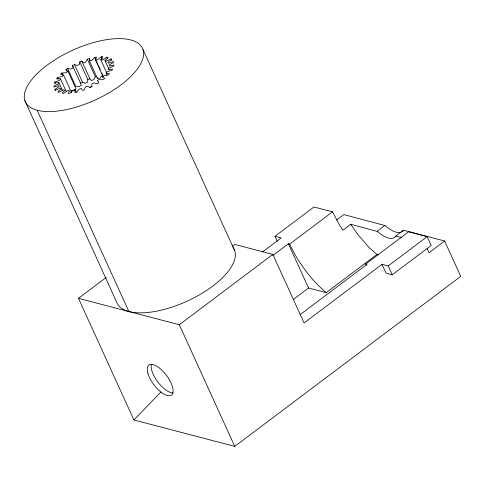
<?xml version="1.0" encoding="UTF-8"?>
<svg xmlns="http://www.w3.org/2000/svg" width="485" height="485" viewBox="0 0 485 485"><rect width="100%" height="100%" fill="white"/><g stroke="black" fill="none" stroke-linecap="round" stroke-linejoin="round"><path stroke-width="0.73" d="M101.789 73.017L102.717 75.06L100.019 78.049L97.461 78.558L89.398 60.861L89.719 59.619L89.319 58.588L87.324 59.128L85.73 61.989L83.353 62.838L81.807 61.092L79.782 61.892L79.388 64.444L77.085 65.56L74.423 64.475L72.501 65.487C72.847 67.451 74.078 68.173 70.901 69.009L67.645 68.531L65.942 69.688L66.56 71.046M80.552 83.917L80.565 83.177L72.501 65.487M65.942 69.688C66.93 71.713 69.852 70.38 65.875 72.762L61.886 72.999L60.51 74.229L63.565 75.017L62.286 76.466L57.515 77.594L56.551 78.825L60.461 78.873L59.467 80.461L54.799 82.038L54.314 83.184L58.837 82.486L58.497 83.929L53.92 86.045L53.938 87.039L58.788 85.639L59.225 86.639L54.926 89.367L55.545 90.731M97.461 78.558L97.764 77.612M106.239 277.456L78.485 298.336L133.921 419.974L234.752 446.382L460.75 276.371L444.624 240.984L403.453 230.205L395.596 236.225A26.839 11.222 53 0 1 377.415 231.466L350.716 224.294L342.919 230.157L340.228 226.271L332.516 211.854L313.959 206.992L274.995 236.304L277.165 241.069M403.453 230.205L403.387 230.363A26.839 11.222 53 0 1 402.144 231.636M96.715 76.46L95.387 76.818L93.793 79.679L91.107 80.565L90.847 79.522L89.87 78.782L87.846 79.582L87.452 82.135L85.148 83.25L82.486 82.171L80.565 83.177M54.926 89.367L55.448 90.149L60.322 88.131L61.322 88.834L57.757 91.792L58.746 92.308L63.335 89.804L64.838 90.174L62.232 93.168L63.632 93.387L67.645 90.556L69.561 90.562L68.07 93.411L69.785 93.32C71.725 91.847 76.218 86.645 74.902 92.502L76.836 92.108L79 89.155L81.353 88.464L82.304 90.501L84.329 89.828L85.336 87.094L87.694 86.106L89.81 87.53L91.798 86.621C92.023 84.639 91.022 83.438 94.138 82.953L96.951 83.784L98.776 82.692C98.212 80.48 95.636 81.268 99.619 79.364L103.269 79.492L104.821 78.285L102.268 77.139L103.79 75.69L108.373 74.92L109.549 73.684L106.039 73.259L107.343 71.628L111.944 70.361L112.672 69.167L108.422 69.494L108.882 68.179L113.757 66.105L113.993 65.026L109.27 66.081L109.131 64.96L113.69 62.407L113.423 61.516L108.519 63.238L107.858 62.189L111.762 59.516L110.998 58.861L106.233 61.14L104.966 60.601L108.082 57.6L106.876 57.23L102.541 59.916L100.813 59.734L102.881 56.781L101.31 56.721L97.679 59.649L95.412 59.752L96.497 57.121L94.654 57.363L91.956 60.358L89.398 60.861M133.921 419.974L160.874 392.062M232.576 246.113L234.788 244.434L272.831 254.395L304.077 322.955L382.01 264.331L388.194 265.95L392.226 274.795L431.189 245.483L427.158 236.638L408.6 231.781L365.738 264.022A66.021 27.609 53 0 1 366.369 265.428M262.452 252.012L281.179 237.923L274.995 236.304M78.485 298.336L179.317 324.744L272.831 254.395M272.764 255.546L288.417 243.773L289.654 244.094A66.021 27.609 53 0 0 318.33 285.483L326.205 292.619L376.857 254.516L378.306 254.892M289.654 244.094L332.516 211.854M336.602 219.99L343.792 214.582L385.211 225.604A26.839 11.222 53 0 0 401.641 231.939M377.172 231.224L384.963 225.361M293.437 299.39L308.575 288.005L326.205 292.619M300.166 314.607L366.975 264.343L365.738 264.022M388.194 265.95L427.158 236.638M444.624 240.984L429.037 252.709L427.176 248.629M71.271 90.452L73.938 90.459L76.012 88.864L67.894 71.022M395.663 236.068L401.38 237.565M392.226 274.795L386.042 273.176L382.01 264.331M80.813 84.608L81.395 85.263L78.964 86.706L75.708 86.221L67.645 68.531M376.857 254.516L368.982 247.38L357.803 234.528L350.716 224.294M288.417 243.773L308.575 288.005M142.99 49.506A64.414 27.324 -24.5 0 1 62.007 110.428A64.414 27.324 -24.5 0 1 46.827 65.39A64.414 27.324 -24.5 0 1 142.99 49.506L234.71 250.763M110.998 58.861L111.617 60.225M106.876 57.23L107.494 58.588M104.966 60.601L108.998 69.446M101.31 56.721L102.238 58.758M100.704 59.606L106.906 73.217M106.039 73.259L106.973 75.302M94.654 57.363L97.758 64.172M98.376 65.53L100.237 69.616M95.412 59.752L103.166 76.769M89.319 58.588L89.937 59.946M87.324 59.128L95.387 76.818M81.807 61.092L89.87 78.782M79.782 61.892L87.846 79.582M74.423 64.475L82.486 82.171M75.411 90.028L76.339 92.071M179.317 324.744L234.752 446.382M63.565 75.017L71.628 92.714M61.886 72.999L62.814 75.036M60.461 78.873L66.354 91.804M57.515 77.594L58.133 78.958M58.837 82.486L62.559 90.653M54.799 82.038L55.423 83.402M37.181 110.283L128.901 311.54M24.887 100.71L116.606 301.967A64.414 27.324 -24.5 0 0 188.265 300.639A64.414 27.324 -24.5 0 0 233.061 247.586M173.072 392.905A18.788 7.857 53 0 1 157.819 381.968A18.788 7.857 53 0 1 151.399 364.217M90.107 87.167A13.956 5.923 -24.5 0 1 92.132 86.366M147.895 373.329A18.788 7.857 53 0 0 169.792 395.76A18.788 7.857 53 0 0 162.845 371.134A18.788 7.857 53 0 0 147.895 373.329"/></g></svg>
